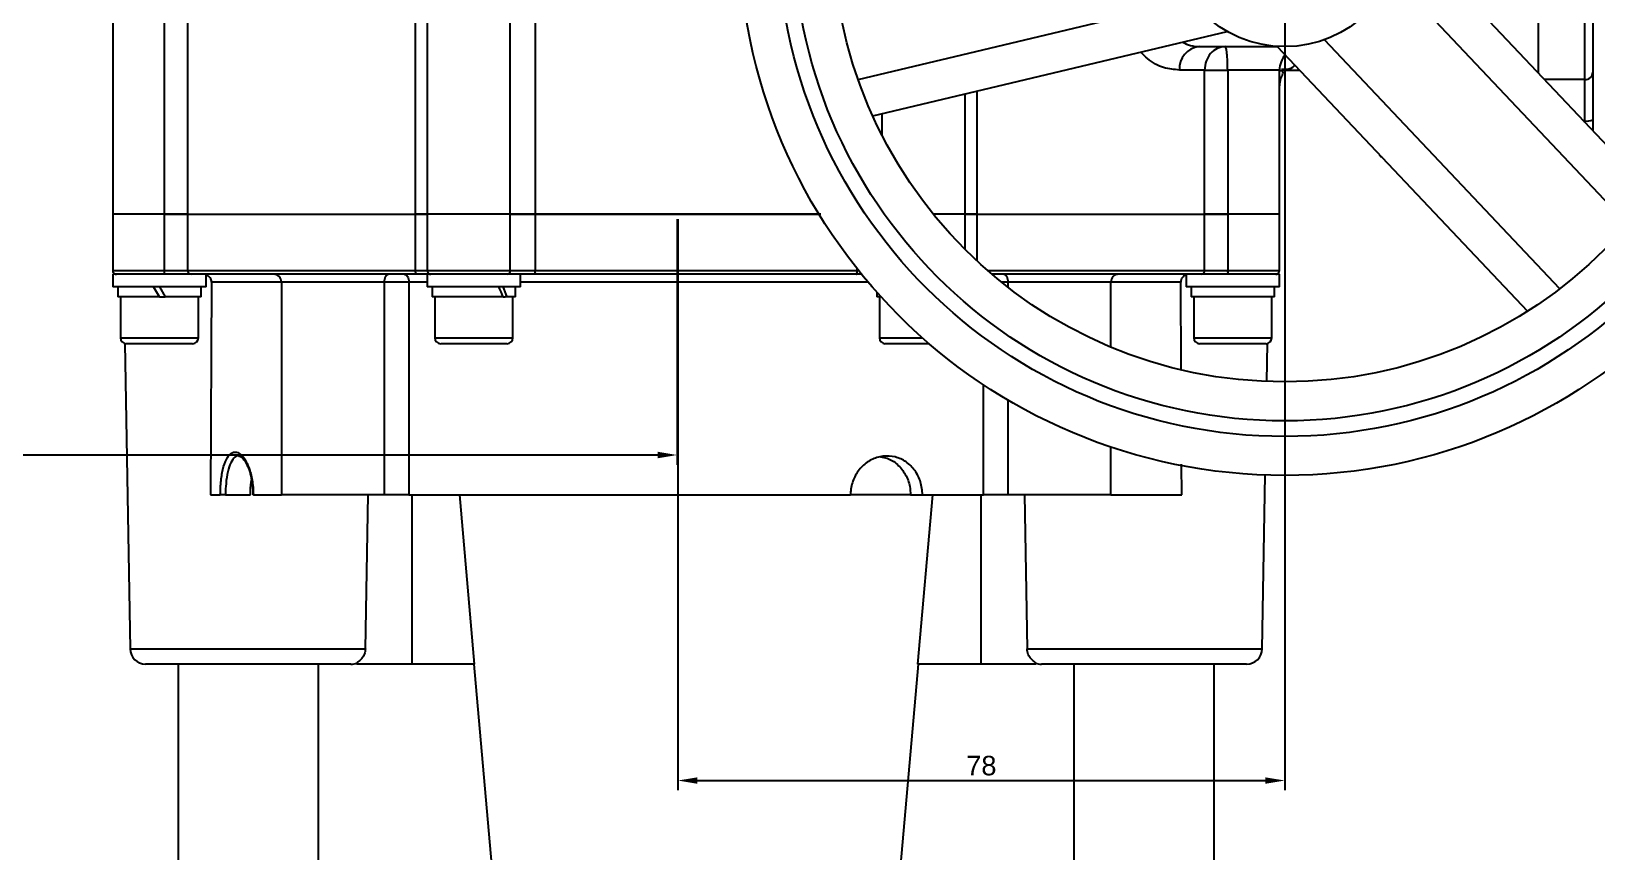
# Model space of a CAD drawing. Header units: millimetres. Extents: x 5231 to 7653, y 7068 to 7959.
# Drawn here: x 5395.7 to 5596.4, y 7452.5 to 7557.8 of the extents above; entities that cross this region are included whole.
import ezdxf

# ---------------------------------------------------------------- set-up
doc = ezdxf.new("R2010")
doc.units = ezdxf.units.MM
doc.layers.add('AM_5', color=3, linetype='Continuous', lineweight=25)
doc.styles.get("Standard").update_dxf_attribs({"font": 'arial.ttf'})
doc.dimstyles.new('ISO-25$0', dxfattribs={"dimtxt": 2.5, "dimasz": 2.5, "dimexe": 1.25, "dimexo": 0.625, "dimtad": 1, "dimtxsty": 'Standard', "dimcen": 2.5, "dimadec": 0, "dimazin": 0, "dimtfac": 1, "dimtmove": 0, "dimatfit": 3, "dimfxl": 0, "dimarcsym": 0})

# ---------------------------------------------------------------- blocks, each defined once
blk = doc.blocks.new('*D28')
at = {"layer": 'AM_5', "color": 0, "linetype": 'ByBlock', "lineweight": -2, "transparency": 16777216}
for p, q in [((5352.89, 7533.66), (5352.89, 7502.16)), ((5478.49, 7533.66), (5478.49, 7502.16)), ((5475.99, 7503.41), (5355.39, 7503.41))]:
    blk.add_line(p, q, dxfattribs=at)
at = {"layer": 'AM_5', "color": 0, "transparency": 16777216}
for points in [[(5355.39, 7503.83), (5355.39, 7502.99), (5352.89, 7503.41)], [(5475.99, 7503.83), (5475.99, 7502.99), (5478.49, 7503.41)]]:
    blk.add_solid(points, dxfattribs=at)
at = {"layer": 'Defpoints', "color": 0, "transparency": 16777216}
for p in [(5352.89, 7534.29), (5478.49, 7534.29), (5352.89, 7503.41)]:
    blk.add_point(p, dxfattribs=at)
at = {"layer": 'AM_5', "color": 0, "transparency": 16777216, "insert": (5386.15, 7505.31), "char_height": 2.5, "attachment_point": 5}
blk.add_mtext('125', dxfattribs=at)
blk = doc.blocks.new('*D29')
at = {"layer": 'AM_5', "color": 0, "linetype": 'ByBlock', "lineweight": -2, "transparency": 16777216}
for p, q in [((5556.43, 7570.16), (5556.43, 7460.41)), ((5478.59, 7533.66), (5478.59, 7460.41)), ((5481.09, 7461.66), (5553.93, 7461.66))]:
    blk.add_line(p, q, dxfattribs=at)
at = {"layer": 'AM_5', "color": 0, "transparency": 16777216}
for points in [[(5481.09, 7462.07), (5481.09, 7461.24), (5478.59, 7461.66)], [(5553.93, 7462.07), (5553.93, 7461.24), (5556.43, 7461.66)]]:
    blk.add_solid(points, dxfattribs=at)
at = {"layer": 'Defpoints', "color": 0, "transparency": 16777216}
for p in [(5556.43, 7570.79), (5478.59, 7534.29), (5556.43, 7461.66)]:
    blk.add_point(p, dxfattribs=at)
at = {"layer": 'AM_5', "color": 0, "transparency": 16777216, "insert": (5517.51, 7463.56), "char_height": 2.5, "attachment_point": 5}
blk.add_mtext('78', dxfattribs=at)

msp = doc.modelspace()

# ---------------------------------------------------------------- linework, layer by layer
at = {"color": 7, "linetype": 'Continuous', "lineweight": 25}
for p, q in [((5457.102, 7534.285), (5457.102, 7623.928)), ((5460.274, 7623.928), (5460.274, 7534.285)), ((5444.926, 7534.285), (5444.926, 7621.495)), ((5446.422, 7622.318), (5446.422, 7534.285)), ((5595.932, 7591.097), (5595.932, 7552.528)), ((5588.932, 7590.878), (5588.932, 7552.417)), ((5594.932, 7551.552), (5594.932, 7590.878)), ((5412.758, 7534.285), (5412.758, 7577.388)), ((5415.711, 7577.388), (5415.711, 7534.285)), ((5603.546, 7536.957), (5571.454, 7570.907)), ((5406.103, 7570.449), (5406.103, 7534.285)), ((5600.421, 7532.984), (5570.236, 7564.916)), ((5501.701, 7551.59), (5544.447, 7561.765)), ((5503.58, 7546.898), (5549.042, 7557.719)), ((5545.432, 7555.785), (5555.475, 7555.785)), ((5555.444, 7555.818), (5587.558, 7521.845)), ((5591.701, 7524.74), (5561.516, 7556.673)), ((5546.153, 7552.785), (5542.936, 7552.785)), ((5546.153, 7534.285), (5546.153, 7552.785)), ((5546.153, 7552.785), (5548.78, 7552.785)), ((5548.78, 7552.785), (5549.107, 7552.785)), ((5549.107, 7552.785), (5549.107, 7534.285)), ((5555.761, 7552.785), (5549.107, 7552.785)), ((5555.761, 7534.285), (5555.761, 7552.785)), ((5556.327, 7552.841), (5556.023, 7552.841)), ((5556.023, 7552.785), (5558.311, 7552.785)), ((5594.932, 7551.552), (5589.75, 7551.552)), ((5594.932, 7546.248), (5594.932, 7551.552)), ((5595.932, 7552.528), (5595.932, 7548.157)), ((5515.442, 7534.285), (5515.442, 7549.721)), ((5516.939, 7550.078), (5516.939, 7534.285)), ((5504.762, 7547.179), (5504.762, 7544.438)), ((5595.932, 7548.157), (5595.932, 7545.011)), ((5594.932, 7546.248), (5594.764, 7546.248)), ((5594.932, 7546.069), (5594.932, 7546.248)), ((5406.103, 7534.285), (5406.103, 7527.085)), ((5412.758, 7534.285), (5406.103, 7534.285)), ((5412.758, 7527.085), (5412.758, 7534.285)), ((5412.758, 7534.285), (5415.711, 7534.285)), ((5413.085, 7534.285), (5412.758, 7534.285)), ((5415.711, 7534.285), (5415.711, 7527.085)), ((5415.711, 7534.285), (5444.926, 7534.285)), ((5444.926, 7527.085), (5444.926, 7534.285)), ((5444.926, 7534.285), (5446.422, 7534.285)), ((5446.422, 7534.285), (5446.422, 7527.085)), ((5457.102, 7534.285), (5446.422, 7534.285)), ((5457.102, 7527.085), (5457.102, 7534.285)), ((5457.102, 7534.285), (5460.274, 7534.285)), ((5460.274, 7534.285), (5459.442, 7534.285)), ((5460.274, 7534.285), (5460.274, 7527.085)), ((5460.274, 7534.285), (5496.702, 7534.285)), ((5515.442, 7534.285), (5511.357, 7534.285)), ((5515.442, 7529.751), (5515.442, 7534.285)), ((5515.442, 7534.285), (5516.939, 7534.285)), ((5516.939, 7534.285), (5546.153, 7534.285)), ((5516.939, 7534.285), (5516.939, 7528.309)), ((5546.153, 7527.085), (5546.153, 7534.285)), ((5546.153, 7534.285), (5549.107, 7534.285)), ((5549.107, 7534.285), (5548.78, 7534.285)), ((5549.107, 7534.285), (5549.107, 7527.085)), ((5555.761, 7534.285), (5549.107, 7534.285)), ((5555.761, 7527.085), (5555.761, 7534.285)), ((5406.103, 7527.085), (5412.758, 7527.085)), ((5412.758, 7527.085), (5415.711, 7527.085)), ((5415.711, 7527.085), (5444.926, 7527.085)), ((5444.926, 7527.085), (5446.422, 7527.085)), ((5446.422, 7527.085), (5457.102, 7527.085)), ((5457.102, 7527.085), (5460.274, 7527.085)), ((5460.274, 7527.085), (5501.59, 7527.085)), ((5501.59, 7527.085), (5501.59, 7527.284)), ((5501.59, 7527.085), (5501.749, 7527.085)), ((5518.297, 7527.085), (5546.153, 7527.085)), ((5546.153, 7527.085), (5549.107, 7527.085)), ((5549.107, 7527.085), (5555.761, 7527.085)), ((5406.103, 7526.585), (5406.103, 7524.985)), ((5414.19, 7526.585), (5406.103, 7526.585)), ((5418.103, 7524.985), (5406.103, 7524.985)), ((5406.763, 7524.985), (5406.763, 7523.685)), ((5412.103, 7523.685), (5411.353, 7524.985)), ((5412.103, 7524.985), (5412.854, 7523.685)), ((5416.149, 7526.585), (5414.19, 7526.585)), ((5445.168, 7526.585), (5416.149, 7526.585)), ((5417.443, 7523.685), (5417.443, 7524.985)), ((5418.103, 7524.985), (5418.103, 7526.585)), ((5418.781, 7525.585), (5418.65, 7498.285)), ((5427.738, 7525.585), (5418.781, 7525.585)), ((5427.738, 7525.585), (5427.738, 7498.285)), ((5440.962, 7525.585), (5427.738, 7525.585)), ((5440.962, 7498.285), (5440.962, 7525.585)), ((5444.097, 7525.585), (5440.962, 7525.585)), ((5444.097, 7525.585), (5444.097, 7498.285)), ((5446.422, 7525.585), (5444.097, 7525.585)), ((5446.422, 7526.585), (5445.168, 7526.585)), ((5446.422, 7526.585), (5446.422, 7524.985)), ((5457.876, 7526.585), (5446.422, 7526.585)), ((5458.422, 7524.985), (5446.422, 7524.985)), ((5447.082, 7524.985), (5447.082, 7523.685)), ((5457.762, 7523.685), (5457.762, 7524.985)), ((5460.413, 7526.585), (5457.876, 7526.585)), ((5458.422, 7524.985), (5458.422, 7526.585)), ((5502.982, 7525.585), (5458.422, 7525.585)), ((5501.452, 7526.585), (5460.413, 7526.585)), ((5502.152, 7526.585), (5501.452, 7526.585)), ((5503.442, 7525.046), (5503.442, 7524.985)), ((5503.495, 7524.985), (5503.442, 7524.985)), ((5545.716, 7526.585), (5518.878, 7526.585)), ((5520.902, 7525.585), (5520.087, 7525.585)), ((5534.126, 7525.585), (5520.902, 7525.585)), ((5520.902, 7525.585), (5520.902, 7524.942)), ((5534.126, 7517.246), (5534.126, 7525.585)), ((5543.083, 7525.585), (5534.126, 7525.585)), ((5543.137, 7514.366), (5543.083, 7525.585)), ((5543.761, 7526.585), (5543.761, 7524.985)), ((5555.761, 7524.985), (5543.761, 7524.985)), ((5544.421, 7524.985), (5544.421, 7523.685)), ((5547.675, 7526.585), (5545.716, 7526.585)), ((5555.761, 7526.585), (5547.675, 7526.585)), ((5555.101, 7523.685), (5555.101, 7524.985)), ((5555.761, 7524.985), (5555.761, 7526.585)), ((5412.103, 7523.685), (5406.763, 7523.685)), ((5407.103, 7523.685), (5407.103, 7518.435)), ((5412.103, 7523.685), (5412.854, 7523.685)), ((5417.443, 7523.685), (5412.854, 7523.685)), ((5417.103, 7518.435), (5417.103, 7523.685)), ((5456.198, 7523.685), (5447.082, 7523.685)), ((5447.422, 7523.685), (5447.422, 7518.435)), ((5456.198, 7523.685), (5456.449, 7523.685)), ((5456.692, 7523.685), (5456.449, 7523.685)), ((5457.762, 7523.685), (5456.692, 7523.685)), ((5457.422, 7518.435), (5457.422, 7523.685)), ((5504.102, 7524.293), (5504.102, 7523.685)), ((5504.648, 7523.685), (5504.102, 7523.685)), ((5504.442, 7523.685), (5504.442, 7518.435)), ((5555.101, 7523.685), (5544.421, 7523.685)), ((5544.761, 7523.685), (5544.761, 7518.435)), ((5554.761, 7518.435), (5554.761, 7523.685)), ((5407.103, 7518.435), (5417.103, 7518.435)), ((5407.65, 7517.713), (5408.334, 7478.55)), ((5416.353, 7517.685), (5407.853, 7517.685)), ((5447.422, 7518.435), (5457.422, 7518.435)), ((5456.672, 7517.685), (5448.172, 7517.685)), ((5504.442, 7518.435), (5509.962, 7518.435)), ((5510.821, 7517.685), (5505.192, 7517.685)), ((5544.761, 7518.435), (5546.226, 7518.435)), ((5546.756, 7517.685), (5545.511, 7517.685)), ((5546.226, 7518.435), (5554.761, 7518.435)), ((5554.011, 7517.685), (5546.756, 7517.685)), ((5554.132, 7512.831), (5554.217, 7517.714)), ((5517.768, 7498.285), (5517.768, 7512.433)), ((5520.902, 7510.473), (5520.902, 7498.285)), ((5534.126, 7498.285), (5534.126, 7504.434)), ((5543.214, 7498.285), (5543.195, 7502.217)), ((5553.533, 7478.55), (5553.922, 7500.83)), ((5418.65, 7498.285), (5419.905, 7498.285)), ((5420.573, 7498.285), (5419.905, 7498.285)), ((5420.573, 7498.285), (5423.779, 7498.285)), ((5424.148, 7498.285), (5424.092, 7498.285)), ((5424.148, 7498.285), (5427.738, 7498.285)), ((5440.962, 7498.285), (5427.738, 7498.285)), ((5438.516, 7478.55), (5438.862, 7498.285)), ((5444.097, 7498.285), (5440.962, 7498.285)), ((5444.097, 7498.285), (5500.73, 7498.285)), ((5444.471, 7498.285), (5444.471, 7476.585)), ((5452.52, 7476.585), (5450.615, 7498.285)), ((5508.433, 7498.285), (5500.73, 7498.285)), ((5508.433, 7498.285), (5509.969, 7498.285)), ((5511.232, 7498.285), (5509.327, 7476.585)), ((5509.969, 7498.285), (5517.768, 7498.285)), ((5517.426, 7498.285), (5517.426, 7476.585)), ((5520.902, 7498.285), (5517.768, 7498.285)), ((5534.126, 7498.285), (5520.902, 7498.285)), ((5523.036, 7498.285), (5523.382, 7478.55)), ((5534.126, 7498.285), (5543.214, 7498.285)), ((5408.334, 7478.55), (5438.516, 7478.55)), ((5523.382, 7478.55), (5553.533, 7478.55)), ((5436.657, 7476.585), (5410.333, 7476.585)), ((5414.495, 7476.585), (5414.495, 7241.835)), ((5432.495, 7362.674), (5432.495, 7476.585)), ((5437.39, 7476.724), (5437.39, 7476.585)), ((5437.441, 7476.585), (5437.39, 7476.585)), ((5437.441, 7476.815), (5437.441, 7476.585)), ((5444.471, 7476.585), (5437.441, 7476.585)), ((5452.52, 7476.585), (5444.471, 7476.585)), ((5452.431, 7476.585), (5456.409, 7431.111)), ((5505.456, 7431.111), (5509.434, 7476.585)), ((5517.426, 7476.585), (5509.327, 7476.585)), ((5524.423, 7476.585), (5517.426, 7476.585)), ((5524.423, 7476.833), (5524.423, 7476.585)), ((5524.517, 7476.585), (5524.423, 7476.585)), ((5524.517, 7476.709), (5524.517, 7476.585)), ((5551.534, 7476.585), (5525.21, 7476.585)), ((5529.393, 7476.585), (5529.393, 7362.674)), ((5547.393, 7241.835), (5547.393, 7476.585))]:
    msp.add_line(p, q, dxfattribs=at)
at = {"color": 7, "linetype": 'Continuous', "lineweight": 25, "flags": 128}
for points in [[(5568.591, 7541.91), (5568.811, 7541.664), (5568.928, 7541.553)], [(5445.168, 7526.585), (5445.12, 7526.595), (5445.075, 7526.623), (5445.033, 7526.67), (5444.997, 7526.732), (5444.967, 7526.807), (5444.944, 7526.894), (5444.931, 7526.988), (5444.926, 7527.085)], [(5460.413, 7526.585), (5460.386, 7526.595), (5460.36, 7526.623), (5460.336, 7526.67), (5460.315, 7526.732), (5460.298, 7526.807), (5460.285, 7526.894), (5460.277, 7526.988), (5460.274, 7527.085)], [(5501.452, 7526.585), (5501.479, 7526.595), (5501.505, 7526.623), (5501.529, 7526.67), (5501.55, 7526.732), (5501.567, 7526.807), (5501.58, 7526.894), (5501.588, 7526.988), (5501.59, 7527.085)], [(5440.962, 7525.585), (5440.971, 7525.78), (5440.998, 7525.968), (5441.041, 7526.141), (5441.1, 7526.292), (5441.171, 7526.417), (5441.252, 7526.509), (5441.34, 7526.566), (5441.432, 7526.585)], [(5443.521, 7526.585), (5443.634, 7526.566), (5443.742, 7526.509), (5443.841, 7526.417), (5443.928, 7526.292), (5444, 7526.141), (5444.053, 7525.968), (5444.086, 7525.78), (5444.097, 7525.585)], [(5520.433, 7526.585), (5520.524, 7526.566), (5520.613, 7526.509), (5520.694, 7526.417), (5520.765, 7526.292), (5520.823, 7526.141), (5520.867, 7525.968), (5520.893, 7525.78), (5520.902, 7525.585)]]:
    msp.add_lwpolyline(points, dxfattribs=at)
at = {"color": 7, "linetype": 'Continuous', "lineweight": 25}
for radius in [70, 65, 63, 58, 15]:
    msp.add_circle((5556.432, 7570.785), radius, dxfattribs=at)
for centre, radius, start, end in [((5545.709, 7553.016), 2.783, 95.71101, 184.75061), ((5545.432, 7559.785), 4, 238.74601, 270), ((5558.761, 7552.785), 3, 139.65753, 180), ((5594.944, 7552.54), 0.988, 269.30231, 359.28489), ((5595.176, 7547.934), 1.703, 261.77744, 296.36014), ((5406.603, 7527.085), 0.5, 180, 270), ((5411.571, 7526.962), 1.193, 341.61151, 5.94028), ((5416.182, 7527.056), 0.472, 176.45326, 265.94788), ((5446.922, 7527.085), 0.5, 180, 270), ((5456.65, 7527.036), 0.455, 277.92066, 6.17043), ((5545.682, 7527.056), 0.472, 274.05212, 3.54674), ((5550.294, 7526.962), 1.193, 174.05972, 198.38849), ((5555.261, 7527.085), 0.5, 270, 0), ((5426.738, 7525.585), 1, 0, 90), ((5535.126, 7525.585), 1, 90, 180), ((5407.853, 7518.435), 0.75, 180, 270), ((5416.353, 7518.435), 0.75, 270, 0), ((5448.172, 7518.435), 0.75, 180, 270), ((5456.672, 7518.435), 0.75, 270, 0), ((5505.192, 7518.435), 0.75, 180, 270), ((5545.511, 7518.435), 0.75, 180, 270), ((5554.011, 7518.435), 0.75, 270, 0), ((5410.333, 7478.585), 2, 181, 270), ((5551.534, 7478.585), 2, 270, 359), ((5436.657, 7478.585), 2, 270, 293.066), ((5525.21, 7478.585), 2, 246.83342, 270)]:
    msp.add_arc(centre, radius, start, end, dxfattribs=at)
for centre, start_param, end_param in [((5452.422, 7523.685), 4.5515137, 4.6925341), ((5452.422, 7524.985), 4.4104933, 4.5515137)]:
    msp.add_ellipse(centre, major_axis=(-4.332, 9.13), ratio=0.3419987, start_param=start_param, end_param=end_param, dxfattribs=at)
for points, knots in [([(5542.936, 7552.785), (5542.262, 7552.847), (5540.914, 7552.969), (5539.163, 7553.834), (5538.249, 7554.791), (5537.97, 7555.084)], [0, 0, 0, 0, 0.4099987, 0.8198801, 1, 1, 1, 1]), ([(5555.761, 7552.727), (5555.78, 7552.729), (5555.896, 7552.742), (5556.136, 7552.771), (5556.337, 7552.796)], [0, 0, 0, 0, 0.163286, 1, 1, 1, 1]), ([(5557.678, 7553.455), (5557.644, 7553.399), (5557.422, 7553.031), (5556.974, 7552.825), (5556.438, 7552.838), (5556.327, 7552.841)], [0, 0, 0, 0, 0.1234082, 0.81866524, 1, 1, 1, 1]), ([(5555.761, 7550.654), (5555.794, 7550.942), (5555.87, 7551.621), (5556.209, 7552.286), (5556.245, 7552.633), (5555.896, 7552.714), (5555.761, 7552.745)], [0, 0, 0, 0, 0.1877879, 0.4424778, 0.7859576, 1, 1, 1, 1]), ([(5412.758, 7534.285), (5412.111, 7534.285), (5410.818, 7534.285), (5408.996, 7534.285), (5407.483, 7534.285), (5406.496, 7534.285), (5406.05, 7534.285), (5406.14, 7534.285), (5406.156, 7534.285)], [0, 0, 0, 0, 0.1915957, 0.3831915, 0.5747872, 0.766383, 0.9579787, 1, 1, 1, 1]), ([(5446.446, 7534.285), (5446.448, 7534.285), (5446.453, 7534.285), (5446.169, 7534.285), (5445.663, 7534.285), (5445.172, 7534.285), (5444.926, 7534.285)], [0, 0, 0, 0, 0.1732411, 0.4488274, 0.7244137, 1, 1, 1, 1]), ([(5457.102, 7534.285), (5456.653, 7534.285), (5455.753, 7534.285), (5453.933, 7534.285), (5451.991, 7534.285), (5450.087, 7534.285), (5448.418, 7534.285), (5447.184, 7534.285), (5446.487, 7534.285), (5446.491, 7534.285), (5446.492, 7534.285)], [0, 0, 0, 0, 0.1305298, 0.2610596, 0.3915894, 0.5221192, 0.652649, 0.7831788, 0.9137086, 1, 1, 1, 1]), ([(5496.907, 7534.285), (5496.208, 7534.285), (5493.252, 7534.285), (5487.903, 7534.285), (5480.933, 7534.285), (5473.957, 7534.285), (5467.031, 7534.285), (5462.526, 7534.285), (5460.274, 7534.285)], [0, 0, 0, 0, 0.05831799, 0.24665439, 0.43499079, 0.62332719, 0.8116636, 1, 1, 1, 1]), ([(5515.373, 7534.285), (5515.374, 7534.285), (5515.377, 7534.285), (5514.683, 7534.285), (5513.436, 7534.285), (5512.283, 7534.285), (5511.572, 7534.285), (5511.489, 7534.285)], [0, 0, 0, 0, 0.1742217, 0.4377603, 0.7012989, 0.9648374, 1, 1, 1, 1]), ([(5516.939, 7534.285), (5516.693, 7534.285), (5516.201, 7534.285), (5515.695, 7534.285), (5515.411, 7534.285), (5515.417, 7534.285), (5515.419, 7534.285)], [0, 0, 0, 0, 0.2755863, 0.5511726, 0.8267589, 1, 1, 1, 1]), ([(5555.708, 7534.285), (5555.725, 7534.285), (5555.815, 7534.285), (5555.369, 7534.285), (5554.381, 7534.285), (5552.869, 7534.285), (5551.047, 7534.285), (5549.754, 7534.285), (5549.107, 7534.285)], [0, 0, 0, 0, 0.0420213, 0.233617, 0.4252128, 0.6168085, 0.8084043, 1, 1, 1, 1]), ([(5418.781, 7525.585), (5418.772, 7525.685), (5418.753, 7525.884), (5418.604, 7526.152), (5418.387, 7526.374), (5418.2, 7526.459), (5418.103, 7526.503)], [0, 0, 0, 0, 0.2407643, 0.4812802, 0.7323963, 1, 1, 1, 1]), ([(5543.761, 7526.502), (5543.653, 7526.452), (5543.429, 7526.348), (5543.188, 7526.059), (5543.091, 7525.781), (5543.085, 7525.626), (5543.083, 7525.585)], [0, 0, 0, 0, 0.3009218, 0.6243182, 0.9003002, 1, 1, 1, 1]), ([(5419.905, 7498.285), (5419.913, 7498.682), (5419.932, 7499.694), (5420.131, 7501.231), (5420.529, 7502.641), (5421.094, 7503.563), (5421.782, 7503.89), (5422.522, 7503.587), (5423.225, 7502.689), (5423.787, 7501.296), (5424.101, 7499.742), (5424.134, 7498.705), (5424.148, 7498.285)], [0, 0, 0, 0, 0.0688351, 0.1754485, 0.2825754, 0.3902689, 0.4981128, 0.6055778, 0.7128637, 0.8201302, 0.9273182, 1, 1, 1, 1]), ([(5422.266, 7503.28), (5422.262, 7503.282), (5422.039, 7503.376), (5421.629, 7503.041), (5421.123, 7502.255), (5420.772, 7500.959), (5420.597, 7499.566), (5420.58, 7498.646), (5420.573, 7498.285)], [0, 0, 0, 0, 0.003731, 0.2186196, 0.4335854, 0.6479722, 0.8618072, 1, 1, 1, 1]), ([(5422.273, 7503.279), (5422.34, 7503.272), (5422.471, 7503.258), (5422.841, 7502.956), (5423.238, 7502.374), (5423.609, 7501.524), (5423.895, 7500.465), (5424.068, 7499.357), (5424.076, 7498.61), (5424.079, 7498.284)], [0, 0, 0, 0, 0.1399081, 0.2783218, 0.4251724, 0.5755172, 0.7268761, 0.8807698, 1, 1, 1, 1]), ([(5509.969, 7498.285), (5509.919, 7498.847), (5509.821, 7499.969), (5509.051, 7501.464), (5507.907, 7502.602), (5506.463, 7503.255), (5504.889, 7503.347), (5503.36, 7502.871), (5502.049, 7501.88), (5501.117, 7500.484), (5500.759, 7499.206), (5500.736, 7498.466), (5500.73, 7498.285)], [0, 0, 0, 0, 0.1071487, 0.2142894, 0.3216359, 0.4291172, 0.5363755, 0.6434019, 0.7505473, 0.8579778, 0.9654163, 1, 1, 1, 1]), ([(5504.589, 7503.157), (5504.874, 7503.119), (5505.673, 7503.013), (5506.814, 7502.236), (5507.83, 7500.978), (5508.358, 7499.572), (5508.412, 7498.648), (5508.433, 7498.285)], [0, 0, 0, 0, 0.1321417, 0.3694504, 0.6074699, 0.84582, 1, 1, 1, 1]), ([(5423.779, 7498.285), (5423.784, 7498.862), (5423.79, 7499.546), (5423.896, 7500.12), (5423.913, 7500.21)], [0, 0, 0, 0, 0.8430377, 1, 1, 1, 1]), ([(5438.516, 7478.55), (5438.49, 7478.327), (5438.438, 7477.88), (5438.084, 7477.291), (5437.71, 7476.963), (5437.477, 7476.835), (5437.441, 7476.815)], [0, 0, 0, 0, 0.3132751, 0.6266147, 0.9407609, 1, 1, 1, 1]), ([(5524.423, 7476.833), (5524.237, 7476.961), (5523.864, 7477.216), (5523.476, 7477.828), (5523.414, 7478.302), (5523.382, 7478.55)], [0, 0, 0, 0, 0.3217632, 0.6437392, 1, 1, 1, 1])]:
    msp.add_open_spline(points, degree=3, knots=knots, dxfattribs=at)
for points in [[(5548.78, 7555.785), (5548.436, 7555.74), (5547.747, 7555.65), (5546.879, 7554.956), (5546.272, 7553.965), (5546.193, 7553.178), (5546.153, 7552.785)], [(5549.107, 7552.785), (5549.102, 7553.178), (5549.092, 7553.965), (5549.017, 7554.956), (5548.908, 7555.65), (5548.823, 7555.74), (5548.78, 7555.785)], [(5415.711, 7534.285), (5415.564, 7534.285), (5415.27, 7534.285), (5414.626, 7534.285), (5413.885, 7534.285), (5413.352, 7534.285), (5413.085, 7534.285)], [(5415.711, 7534.285), (5416.89, 7534.285), (5419.249, 7534.285), (5423.48, 7534.285), (5428.173, 7534.285), (5433.345, 7534.285), (5438.909, 7534.285), (5442.92, 7534.285), (5444.926, 7534.285)], [(5459.442, 7534.285), (5459.219, 7534.285), (5458.771, 7534.285), (5458.135, 7534.285), (5457.556, 7534.285), (5457.254, 7534.285), (5457.102, 7534.285)], [(5516.939, 7534.285), (5518.944, 7534.285), (5522.956, 7534.285), (5528.52, 7534.285), (5533.692, 7534.285), (5538.384, 7534.285), (5542.616, 7534.285), (5544.974, 7534.285), (5546.153, 7534.285)], [(5548.78, 7534.285), (5548.513, 7534.285), (5547.979, 7534.285), (5547.239, 7534.285), (5546.594, 7534.285), (5546.3, 7534.285), (5546.153, 7534.285)]]:
    msp.add_open_spline(points, degree=3, dxfattribs=at)

# ---------------------------------------------------------------- dimensions: what is measured, and where the dimension line sits
at = {"layer": 'AM_5'}
dim = msp.add_linear_dim(base=(5556.432, 7461.658), p1=(5478.59, 7534.285), p2=(5556.432, 7570.785), text='78', dimstyle='ISO-25$0', override={"dimpost": '', "dimfxl": 1.25, "dimarcsym": 1}, dxfattribs=at)
dim.commit()
dim.dimension.update_dxf_attribs({"geometry": '*D29', "text_midpoint": (5517.511, 7463.559)})
dim = msp.add_linear_dim(base=(5352.888, 7503.408), p1=(5478.488, 7534.285), p2=(5352.888, 7534.285), text='125', dimstyle='ISO-25$0', override={"dimfxl": 1.25, "dimarcsym": 1}, dxfattribs=at)
dim.commit()
dim.dimension.update_dxf_attribs({"geometry": '*D28', "text_midpoint": (5386.149, 7503.408), "dimtype": 160})

doc.saveas('drawing.dxf')
